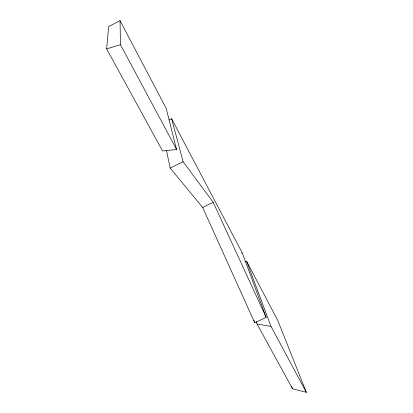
<?xml version="1.0" encoding="UTF-8"?>
<svg xmlns="http://www.w3.org/2000/svg" width="413" height="413" viewBox="0 0 413 413"><rect width="100%" height="100%" fill="white"/><g stroke="black" fill="none" stroke-linecap="round" stroke-linejoin="round"><path stroke-width="0.62" d="M106.652 48.915L108.655 26.602L120.044 20.65L166.181 108.351L176.573 149.475L162.567 150.982L106.652 48.915L120.457 44.671L120.044 20.65M168.979 120.059L171.638 118.717L242.302 253.035L266.168 317.354L254.738 322.76L202.669 207.481L170.171 168.106L166.506 150.497M170.171 168.106L183.093 161.653L171.638 118.717M202.669 207.481L213.201 202.303L266.168 317.354M241.703 253.324L242.302 253.035M244.888 261.94L246.561 261.135L277.866 320.648L306.348 392.35L292.559 388.809L257.031 323.993L256.199 321.562M257.031 323.993L271.026 326.43L306.348 392.35M183.093 161.653L213.201 202.303M120.457 44.671L176.573 149.475M246.561 261.135L271.026 326.43M291.666 386.398L292.559 388.809M253.918 320.328L254.738 322.76"/></g></svg>
